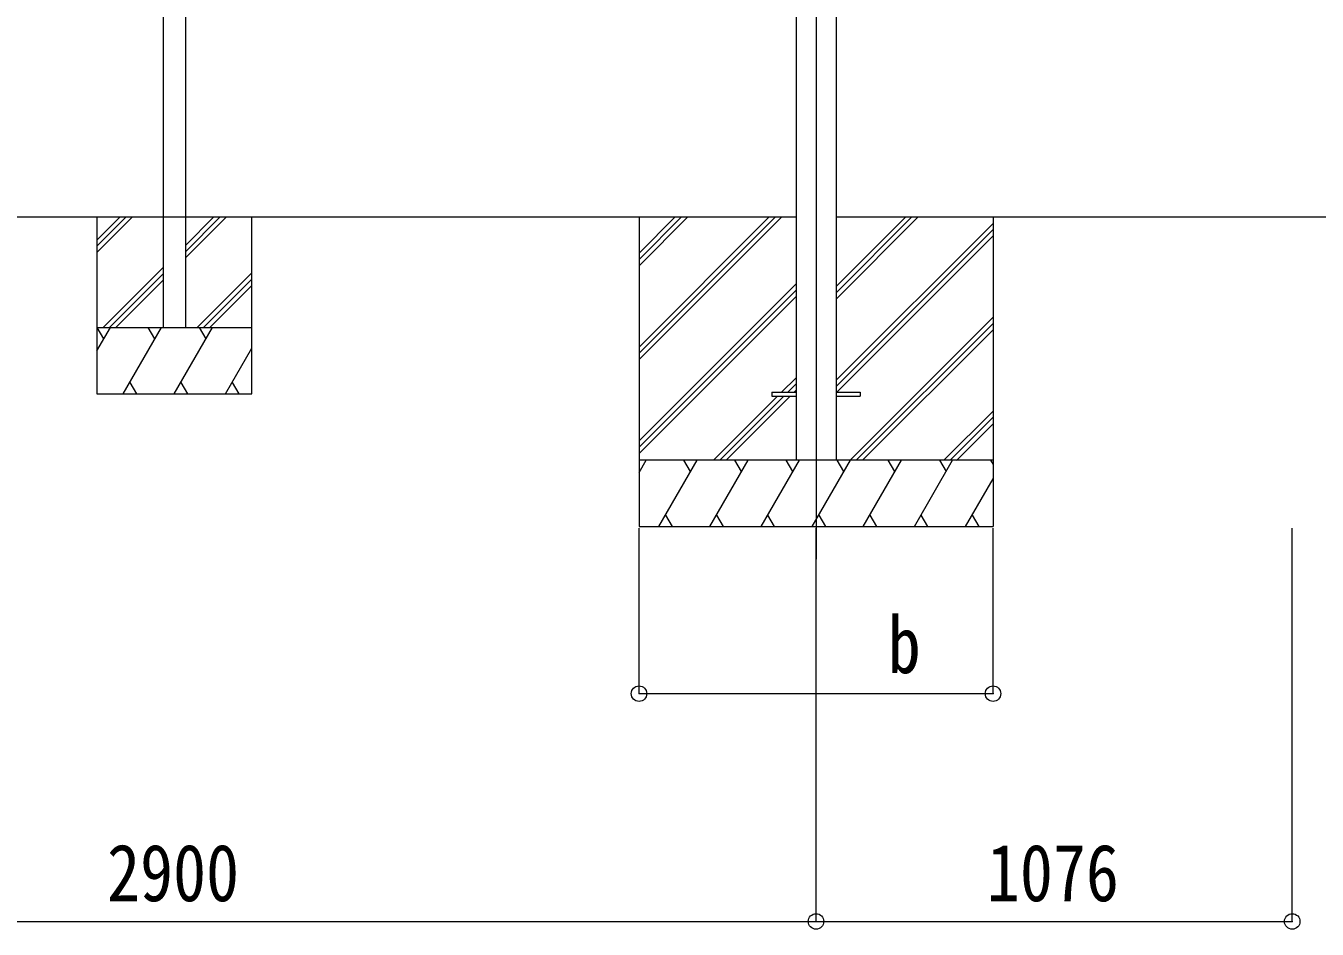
# Model space of a CAD drawing. Units: millimetres at full size, sheet at 1:35. Extents: x -9783 to 9892, y -6828 to 6752.
# Drawn here: x 4269 to 7186, y -2879 to -837 of the extents above; entities that cross this region are included whole.
import ezdxf
from ezdxf.enums import TextEntityAlignment as Align

# ---------------------------------------------------------------- set-up
doc = ezdxf.new("R2010")
doc.units = ezdxf.units.MM
doc.header["$LTSCALE"] = 35
doc.header["$PDMODE"] = 32
doc.header["$PDSIZE"] = 35
for name, color, linetype, lineweight in [('0-0_0', 7, 'Continuous', 9), ('0-1_本体', 4, 'Continuous', 9), ('0-2_部品', 7, 'Continuous', 9), ('0-8_PARTS2', 2, 'Continuous', 9), ('0-A_寸法', 6, 'Continuous', 9), ('1-0_FRAME', 7, 'Continuous', 9), ('1-1_GLASS', 4, 'Continuous', 9)]:
    doc.layers.add(name, color=color, linetype=linetype, lineweight=lineweight)
doc.styles.add('ＭＳ ゴシック', font='')
doc.styles.get('ＭＳ ゴシック').set_extended_font_data('MS Gothic')

msp = doc.modelspace()

# ---------------------------------------------------------------- linework, layer by layer
at = {"layer": '0-0_0'}
for p, q in [((3199.28, -1268.88), (6008.88, -1268.88)), ((5654.08, -1268.88), (5654.08, -1968.88)), ((5654.08, -1563.06), (5948.26, -1268.88)), ((5654.08, -1577.2), (5962.4, -1268.88)), ((5654.08, -1591.34), (5976.55, -1268.88)), ((5654.08, -1379.21), (5764.41, -1268.88)), ((5654.08, -1365.07), (5750.27, -1268.88)), ((5654.08, -1350.93), (5736.13, -1268.88)), ((6099.28, -1268.88), (7278.96, -1268.88)), ((6099.28, -1454.51), (6284.91, -1268.88)), ((6099.28, -1440.37), (6270.77, -1268.88)), ((6099.28, -1426.22), (6256.63, -1268.88)), ((6099.28, -1638.35), (6454.08, -1283.56)), ((6454.08, -1268.88), (6454.08, -1968.88)), ((6099.28, -1652.5), (6454.08, -1297.7)), ((6100.7, -1665.22), (6454.08, -1311.84)), ((5654.08, -1775.19), (6008.88, -1420.39)), ((5654.08, -1789.33), (6008.88, -1434.53)), ((5654.08, -1803.47), (6008.88, -1448.67)), ((6130.89, -1818.88), (6454.08, -1495.69)), ((6145.03, -1818.88), (6454.08, -1509.83)), ((6159.18, -1818.88), (6454.08, -1523.97)), ((5976.18, -1665.22), (6008.88, -1632.52)), ((5990.32, -1665.22), (6008.88, -1646.66)), ((6004.46, -1665.22), (6008.88, -1660.8)), ((5822.52, -1818.88), (5967.18, -1674.22)), ((5836.67, -1818.88), (5981.32, -1674.22)), ((5850.81, -1818.88), (5995.46, -1674.22)), ((6343.02, -1818.88), (6454.08, -1707.82)), ((6357.17, -1818.88), (6454.08, -1721.96)), ((6371.31, -1819.72), (6454.08, -1736.95)), ((6454.08, -1818.88), (5654.08, -1818.88)), ((5654.08, -1846.38), (5669.96, -1818.88)), ((5698.83, -1968.88), (5785.43, -1818.88)), ((5770.43, -1844.86), (5755.43, -1818.88)), ((5814.3, -1968.88), (5900.9, -1818.88)), ((5885.9, -1844.86), (5870.9, -1818.88)), ((5929.77, -1968.88), (6016.37, -1818.88)), ((6001.37, -1844.86), (5986.37, -1818.88)), ((6045.24, -1968.88), (6131.84, -1818.88)), ((6116.84, -1844.86), (6101.84, -1818.88)), ((6160.71, -1968.88), (6247.31, -1818.88)), ((6232.31, -1844.86), (6217.31, -1818.88)), ((6276.18, -1968.88), (6362.78, -1818.88)), ((6332.78, -1818.88), (6347.78, -1844.86)), ((6448.25, -1818.88), (6454.08, -1828.98)), ((6391.65, -1968.88), (6454.08, -1860.74)), ((5713.83, -1942.9), (5728.83, -1968.88)), ((5829.3, -1942.9), (5844.3, -1968.88)), ((5944.77, -1942.9), (5959.77, -1968.88)), ((6060.24, -1942.9), (6075.24, -1968.88)), ((6175.71, -1942.9), (6190.71, -1968.88)), ((6291.18, -1942.9), (6306.18, -1968.88)), ((6406.65, -1942.9), (6421.65, -1968.88)), ((5654.08, -1968.88), (6454.08, -1968.88))]:
    msp.add_line(p, q, dxfattribs=at)
at = {"layer": '0-1_本体'}
for p, q in [((6008.88, 1336.33), (6008.88, -1818.88)), ((6099.28, 1336.33), (6099.28, -1818.88))]:
    msp.add_line(p, q, dxfattribs=at)
at = {"layer": '0-2_部品', "color": 4}
for p, q in [((5954.08, -1665.22), (5954.08, -1674.22)), ((5954.08, -1665.22), (6008.88, -1665.22)), ((5954.08, -1674.22), (6008.88, -1674.22)), ((6099.28, -1665.22), (6154.08, -1665.22)), ((6099.28, -1674.22), (6154.08, -1674.22)), ((6154.08, -1665.22), (6154.08, -1674.22))]:
    msp.add_line(p, q, dxfattribs=at)
at = {"layer": '0-8_PARTS2'}
msp.add_line((6054.08, 1469.16), (6054.08, -2042.41), dxfattribs=at)
at = {"layer": '0-A_寸法'}
for p, q in [((5654.08, -2346.77), (5654.08, -1972.36)), ((6054.08, -2861.76), (6054.08, -1972.36)), ((6454.08, -2346.77), (6454.08, -1972.36)), ((7130.08, -2861.76), (7130.08, -1972.36)), ((5654.08, -2346.77), (6454.08, -2346.77)), ((3154.08, -2861.76), (6054.08, -2861.76)), ((6054.08, -2861.76), (7130.08, -2861.76))]:
    msp.add_line(p, q, dxfattribs=at)
for p in [(5654.08, -2346.77), (6454.08, -2346.77), (6054.08, -2861.76), (7130.08, -2861.76)]:
    msp.add_point(p, dxfattribs=at)
at = {"layer": '1-0_FRAME'}
for p, q in [((4429.08, -1268.88), (4429.08, -1668.88)), ((4429.08, -1321.23), (4481.43, -1268.88)), ((4429.08, -1335.37), (4495.57, -1268.88)), ((4429.08, -1349.51), (4509.72, -1268.88)), ((4629.08, -1333.36), (4693.56, -1268.88)), ((4629.08, -1347.5), (4707.71, -1268.88)), ((4629.08, -1361.64), (4721.85, -1268.88)), ((4779.08, -1668.88), (4779.08, -1268.88)), ((4443.56, -1518.88), (4579.08, -1383.36)), ((4457.7, -1518.88), (4579.08, -1397.5)), ((4655.69, -1518.88), (4779.08, -1395.49)), ((4471.85, -1518.88), (4579.08, -1411.64)), ((4669.84, -1518.88), (4779.08, -1409.63)), ((4683.98, -1518.88), (4779.08, -1423.77)), ((4429.08, -1571.99), (4459.75, -1518.88)), ((4429.08, -1518.88), (4779.08, -1518.88)), ((4444.75, -1544.86), (4429.75, -1518.88)), ((4488.62, -1668.88), (4575.22, -1518.88)), ((4560.22, -1544.86), (4545.22, -1518.88)), ((4604.09, -1668.88), (4690.69, -1518.88)), ((4675.69, -1544.86), (4660.69, -1518.88)), ((4719.56, -1668.88), (4779.08, -1565.78)), ((4503.62, -1642.9), (4518.61, -1668.88)), ((4619.09, -1642.9), (4634.09, -1668.88)), ((4734.56, -1642.9), (4749.56, -1668.88)), ((4429.08, -1668.88), (4779.08, -1668.88))]:
    msp.add_line(p, q, dxfattribs=at)
at = {"layer": '1-1_GLASS'}
for p, q in [((4579.08, 1326.01), (4579.08, -1518.88)), ((4629.08, 1326.01), (4629.08, -1518.88))]:
    msp.add_line(p, q, dxfattribs=at)

# ---------------------------------------------------------------- texts
at = {"layer": '0-A_寸法', "color": 7, "style": 'ＭＳ ゴシック', "width": 0.85}
for s, p in [('b', (6216.08, -2338.77)), ('2900', (4452.08, -2854.76)), ('1076', (6440.08, -2854.76))]:
    msp.add_text(s, height=129, dxfattribs=at).set_placement(p, align=Align.BOTTOM_LEFT)

doc.saveas('drawing.dxf')
